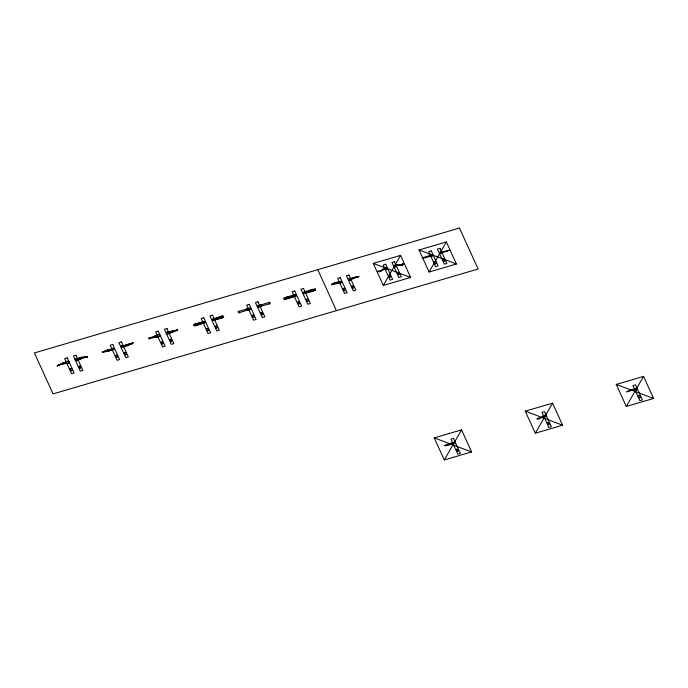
<?xml version="1.0" encoding="UTF-8"?>
<svg xmlns="http://www.w3.org/2000/svg" width="688" height="688" viewBox="0 0 688 688"><rect width="100%" height="100%" fill="white"/><g stroke="black" fill="none" stroke-linecap="round" stroke-linejoin="round"><path stroke-width="1.03" d="M331.384 284.6L331.607 284.737A20.176 16.28 0.5 0 1 339.416 282.768L341.575 282.071L341.076 282.665L331.642 284.729M249.555 308.224C252.513 308.585 247.336 307.975 246.751 308.998C246.261 312.584 252.272 307.725 250.122 309.471M261.552 306.229L260.924 304.801L261.543 306.358L258.542 306.943L257.759 306.384L258.86 306.908M295.625 296.107C297.715 294.662 291.015 299.332 292.228 295.41C293.2 294.361 298.188 295.565 295.057 294.851M304.363 293.535L303.632 293.475L315.543 290.422M258.292 305.653L260.89 304.775M303.795 292.288L303.279 292.753L306.366 291.256L314.837 288.865L315.715 289.923M246.854 308.878L247.517 310.348M307.269 292.813L306.616 291.359M260.554 304.922L261.277 306.375M358.818 276.705L358.74 276.765A20.176 16.28 0.5 0 0 351.198 279.311C344.937 282.536 358.99 275.389 358.74 276.765M350.467 279.741L350.459 279.775A0.92 0.74 0.5 0 1 349.332 280.257A0.92 0.74 0.5 0 1 348.678 279.371A0.92 0.74 0.5 0 1 349.753 278.812M402.136 264.33L402.712 263.599L403.469 263.934L402.368 265.035L397.079 265.473L395.815 266.488M383.319 285.46L400.571 255.377L410.616 277.445L383.319 285.46L373.274 263.401L400.571 255.377M429.088 272.018L446.349 241.927L456.393 263.994L429.088 272.018L419.052 249.95L446.349 241.927M453.874 443.184L454.286 442.47M444.293 459.954L461.545 429.871L471.59 451.93L444.293 459.954L434.248 437.895L461.545 429.871M544.879 416.446L545.283 415.733M535.29 433.216L552.55 403.134L562.595 425.193L535.29 433.216L525.254 411.157L552.55 403.134M626.295 406.479L643.555 376.396L653.6 398.455L626.295 406.479L616.259 384.42L643.555 376.396M402.368 263.874L403.478 263.96A1.006 0.808 0.5 0 1 402.962 264.785A4.111 3.32 0.5 0 1 401.078 265.293M396.004 266.196A0.92 0.74 0.5 0 1 394.628 266.824A0.92 0.74 0.5 0 1 394.585 265.551L394.336 265.869A2.064 1.668 0.5 0 1 395.411 265.035L402.016 264.467L401.465 264.665M635.359 388.901L635.368 388.883A0.92 0.74 0.5 0 1 636.606 388.737A0.92 0.74 0.5 0 1 636.89 389.718A0.92 0.74 0.5 0 1 635.712 390.027L635.574 389.967M292.133 295.642L283.869 297.964M247.155 310.236L239.544 312.619C238.856 314.158 237.128 310.52 238.942 311.294L246.674 309.179M268.982 302.436C269.395 301.103 271.098 304.646 269.576 303.821M394.525 265.602L396.856 264.734M331.427 284.497C333.723 281.504 345.118 281.891 340.594 281.555M239.424 312.687L238.796 311.303M358.783 276.524L358.663 276.481A31.356 25.301 0.5 0 0 351.413 278.193L348.911 279.302L349.323 278.984M87.436 357.115L82.663 357.923L78.019 360.288A4.85 3.913 0.5 0 1 77.176 360.693A1.307 1.058 0.5 0 1 75.37 360.185A1.307 1.058 0.5 0 1 76.11 358.766L87.333 356.831C84.357 355.266 68.611 361.535 78.518 359.944A14.508 11.705 0.5 0 1 87.402 357.124L87.367 356.831M57.431 365.93L61.705 364.081L68.766 363.066L68.929 361.75L67.372 361.329L57.25 365.663L67.372 361.329A1.307 1.058 0.5 0 1 69.084 362.034A1.307 1.058 0.5 0 1 68.112 363.359A4.85 3.913 0.5 0 1 67.14 363.488L66.487 363.479A14.508 11.705 0.5 0 0 57.431 365.93L57.233 365.896M149.735 338.616A3.191 2.571 0.5 0 1 149.15 338.745A1.729 1.393 0.5 0 1 148.771 338.763L159.117 336.475A1.135 0.92 0.5 0 0 159.9 335.271A1.135 0.92 0.5 0 0 158.335 334.755L148.599 338.376A1.729 1.393 0.5 0 1 148.9 338.195A3.191 2.571 0.5 0 1 149.451 337.98M176.661 329.991A3.191 2.571 0.5 0 1 177.255 329.862A1.729 1.393 0.5 0 1 177.633 329.844L167.287 332.132A1.135 0.92 0.5 0 0 166.505 333.336A1.135 0.92 0.5 0 0 168.07 333.843L177.779 330.249A1.729 1.393 0.5 0 1 177.504 330.412A3.191 2.571 0.5 0 1 176.954 330.618M158.335 334.755L153.252 336.862M168.07 333.843L173.152 331.736M440.354 252.298L450.201 250.14L440.225 253.261L440.819 253.313M82.13 357.382L77.538 358.887A5.409 4.369 0.5 0 1 76.11 358.766M543.382 415.535C542.23 418.416 537.689 417.513 536.932 418.794A1.006 0.808 0.5 0 0 537.887 419.13L538.231 419.078A4.111 3.32 0.5 0 0 539.796 418.528L542.927 416.627A1.514 1.221 0.5 0 1 543.804 416.446L545.266 416.747L545.911 416.025L544.965 415.354L543.382 415.535L541.946 412.361L544.492 411.613L551.355 426.689L548.809 427.437L543.804 416.446M268.862 302.505L261.259 304.887M349.16 279.053L358.654 276.49M422.303 257.914L431.66 254.852L432.503 255.257L432.081 255.876L422.509 258.378M453.237 442.522L444.534 445.368L444.749 445.833C445.188 446.099 458.776 442.857 453.237 442.522A0.92 0.74 0.5 0 1 454.467 442.152A0.92 0.74 0.5 0 1 454.914 443.141A0.92 0.74 0.5 0 1 453.684 443.502M284.583 299.521L292.821 297.061M285.563 297.629L290.396 296.21M308.439 290.904L313.272 289.485M285.64 297.801L290.474 296.382M308.516 291.076L313.35 289.657M285.752 298.033L290.577 296.614M308.628 291.316L313.453 289.897M285.847 298.239L290.671 296.82M308.714 291.514L313.547 290.095M285.941 298.446L290.766 297.027M308.809 291.721L313.642 290.302M286.045 298.678L290.878 297.259M308.921 291.961L313.745 290.542M286.122 298.85L290.955 297.431M308.998 292.133L313.823 290.714M261.741 305.954L269.49 303.829L268.931 302.479M172.86 331.1L167.287 332.132M153.536 337.498L159.117 336.475M634.517 389.073L633.037 389.425A27.572 22.248 0.5 0 0 630.045 390.345L626.648 391.885L628.995 391.162A19.35 15.609 0.5 0 1 631.524 390.474A20.305 16.383 0.5 0 1 634.912 390.001C637.475 390.775 637.079 387.404 634.517 389.073L632.951 385.624L635.497 384.876L642.36 399.952L639.814 400.7L634.938 390.001M340.775 281.521L338.35 282.028A31.356 25.301 0.5 0 0 331.504 284.454M61.671 363.393L66.383 362.163A5.409 4.369 0.5 0 0 67.372 361.329M314.906 288.865L315.371 289.166M386.226 268.002L386.278 268.01A0.92 0.74 0.5 0 1 387.206 268.999A0.92 0.74 0.5 0 1 385.658 269.232M419.052 249.95L456.393 263.994M373.274 263.401L410.616 277.445M635.652 389.184L636.529 389.52M616.259 384.42L653.6 398.455M544.647 415.922L545.524 416.257M525.254 411.157L562.595 425.193M453.641 442.659L454.519 442.995M434.248 437.895L471.59 451.93M340.328 282.725L340.362 282.742A0.92 0.74 0.5 0 0 341.609 282.527A0.92 0.74 0.5 0 0 341.386 281.512A0.92 0.74 0.5 0 0 340.121 281.641M283.714 298.497L284.402 299.504L284.041 299.228M452.592 442.728L450.941 439.099L453.487 438.351L460.349 453.426L457.804 454.175L453.022 443.674M317.787 269.679L336.432 310.641M306.28 291.428L306.943 292.89M292.469 295.496L293.131 296.949M247.181 308.8L247.843 310.297M431.006 255.059A0.92 0.74 0.5 0 1 432.227 254.698A0.92 0.74 0.5 0 1 432.683 255.687A0.92 0.74 0.5 0 1 431.453 256.039M430.215 256.366A1.539 1.247 0.5 0 1 429.802 255.454M441.421 253.115A0.92 0.74 0.5 0 1 440.2 253.476A0.92 0.74 0.5 0 1 439.752 252.487A0.92 0.74 0.5 0 1 440.974 252.135M442.212 251.808A1.539 1.247 0.5 0 1 442.625 252.72M396.15 265.955A1.479 1.195 0.5 0 1 397.337 265.456M304.75 293.423A0.92 0.74 0.5 0 1 303.21 293.165L303.632 293.475L303.305 293.14A0.92 0.74 0.5 0 1 304.173 292.176M294.67 294.963A0.92 0.74 0.5 0 1 296.201 295.221A0.92 0.74 0.5 0 1 295.238 296.218M259.247 306.796A0.92 0.74 0.5 0 1 257.708 306.53A0.92 0.74 0.5 0 1 258.671 305.541M249.168 308.336A0.92 0.74 0.5 0 1 250.699 308.594A0.92 0.74 0.5 0 1 249.735 309.583M112.445 348.747A0.92 0.74 0.5 0 1 113.675 348.266A0.92 0.74 0.5 0 1 114.148 349.306A0.92 0.74 0.5 0 1 112.823 349.573M122.954 346.597A0.92 0.74 0.5 0 1 121.724 347.079A0.92 0.74 0.5 0 1 121.251 346.038A0.92 0.74 0.5 0 1 122.576 345.772M452.446 443.82A1.539 1.247 0.5 0 1 452.033 442.917M544.965 415.354A0.92 0.74 0.5 0 1 545.945 416.352A0.92 0.74 0.5 0 1 544.397 416.584M70.056 369.06C72.799 374.625 72.421 366.085 70.064 369.017M78.793 366.498C81.304 371.976 81.442 363.789 78.802 366.455M115.558 355.696C118.319 361.286 117.889 352.634 115.558 355.696M124.296 353.125C127.056 358.715 126.601 350.054 124.296 353.125M161.061 342.323C163.675 347.827 163.546 339.528 161.078 342.237M169.798 339.76C172.439 345.333 172.249 336.793 169.798 339.76M206.563 328.959C208.971 334.42 209.264 326.301 206.572 328.907M215.301 326.387C217.967 331.926 217.726 323.489 215.31 326.344M252.066 315.586C254.723 321.158 254.508 312.636 252.066 315.586M260.804 313.023C263.633 318.639 263.048 309.901 260.804 313.023M297.569 302.221C300.088 307.708 300.2 299.495 297.577 302.17M306.306 299.65C308.929 305.154 308.792 296.846 306.323 299.564M343.071 288.848C345.608 294.352 345.634 286.036 343.08 288.805M351.809 286.277C354.406 291.807 354.32 283.465 351.817 286.234M388.574 275.475C391.094 281.014 391.171 272.654 388.574 275.475M397.311 272.912C399.943 278.459 399.788 269.988 397.311 272.912M434.076 262.111C436.785 267.658 436.467 259.17 434.085 262.068M442.814 259.539C445.317 265.018 445.454 256.891 442.823 259.453M638.318 396.09C640.838 401.611 640.906 393.261 638.318 396.09M257.751 306.255L258.052 305.764L257.751 306.28M439.916 252.78L440.191 253.236L439.924 252.711M204.99 322.208L195.16 325.639L194.05 325.114L194.575 324.358L204.147 321.709L204.99 322.208M212.42 319.628L213.263 320.152L222.835 317.512L223.359 316.747L222.25 316.222L212.429 319.559M121.449 346.417C123.728 348.386 131.812 343.63 132.913 343.355C96.38 353.761 157.595 335.469 121.449 346.417M458.002 449.539C459.369 454.665 454.183 447.123 458.002 449.539M549.007 422.802C550.366 427.97 545.24 420.325 549.007 422.802M394.25 266.127C395.652 267.434 395.419 266.72 394.25 266.127M378.073 271.132L378.151 271.399A1.006 0.808 0.5 0 0 379.208 271.769A4.111 3.32 0.5 0 0 381.057 271.175L384.024 269.369A1.514 1.221 0.5 0 1 385.048 269.094A1.479 1.195 0.5 0 1 385.349 269.128L386.905 269.232L386.725 268.139A2.064 1.668 0.5 0 0 385.177 268.045L384.472 268.243A3.492 2.821 0.5 0 0 383.835 268.561L380.129 270.96L378.082 271.072M102.469 352.058L108.532 351.086L113.864 349.091L108.532 351.086L102.469 352.144L107.956 349.814L113.933 348.842L107.956 349.814L102.469 352.067M348.85 279.483L350.063 279.99L348.859 279.448M222.086 316.024L212.747 318.931A0.946 0.765 0.5 0 0 212.188 319.911A0.946 0.765 0.5 0 0 213.4 320.367L222.878 317.753A1.144 0.92 0.5 0 0 223.591 316.557A1.144 0.92 0.5 0 0 222.086 316.024M204.663 322.93L195.323 325.845A1.144 0.92 0.5 0 1 193.81 325.304A1.144 0.92 0.5 0 1 194.532 324.117L204.009 321.502A0.946 0.765 0.5 0 1 205.222 321.958A0.946 0.765 0.5 0 1 204.663 322.93M459.481 228.046L34.4 352.935L53.045 393.906L478.126 269.008L459.481 228.046M67.235 357.846L64.689 358.594L71.552 373.67L74.098 372.922L67.235 357.846M75.972 355.283L73.427 356.031L80.29 371.107L82.835 370.359L75.972 355.283M112.737 344.482L110.192 345.23L117.055 360.306L119.6 359.557L112.737 344.482M121.475 341.91L118.929 342.658L125.792 357.734L128.338 356.986L121.475 341.91M158.24 331.109L155.694 331.857L162.557 346.933L165.103 346.184L158.24 331.109M166.978 328.546L164.432 329.294L171.295 344.37L173.84 343.622L166.978 328.546M203.743 317.744L201.197 318.492L208.06 333.568L210.605 332.82L203.743 317.744M212.48 315.173L209.935 315.921L216.797 330.997L219.343 330.249L212.48 315.173M249.245 304.371L246.7 305.119L253.562 320.195L256.108 319.447L249.245 304.371M257.983 301.808L255.437 302.557L262.3 317.632L264.846 316.884L257.983 301.808M294.748 291.007L292.202 291.755L299.065 306.831L301.611 306.083L294.748 291.007M303.485 288.435L300.94 289.184L307.803 304.259L310.348 303.511L303.485 288.435M340.25 277.634L337.705 278.382L344.568 293.458L347.113 292.71L340.25 277.634M348.988 275.071L346.442 275.819L353.305 290.895L355.851 290.147L348.988 275.071M385.753 264.269L383.207 265.018L390.07 280.093L392.616 279.345L385.753 264.269M394.491 261.698L391.945 262.446L398.808 277.522L401.353 276.774L394.491 261.698M431.256 250.896L428.71 251.645L435.573 266.72L438.118 265.972L431.256 250.896M439.993 248.325L437.439 249.082L444.302 264.158L446.856 263.401L439.993 248.325"/></g></svg>
